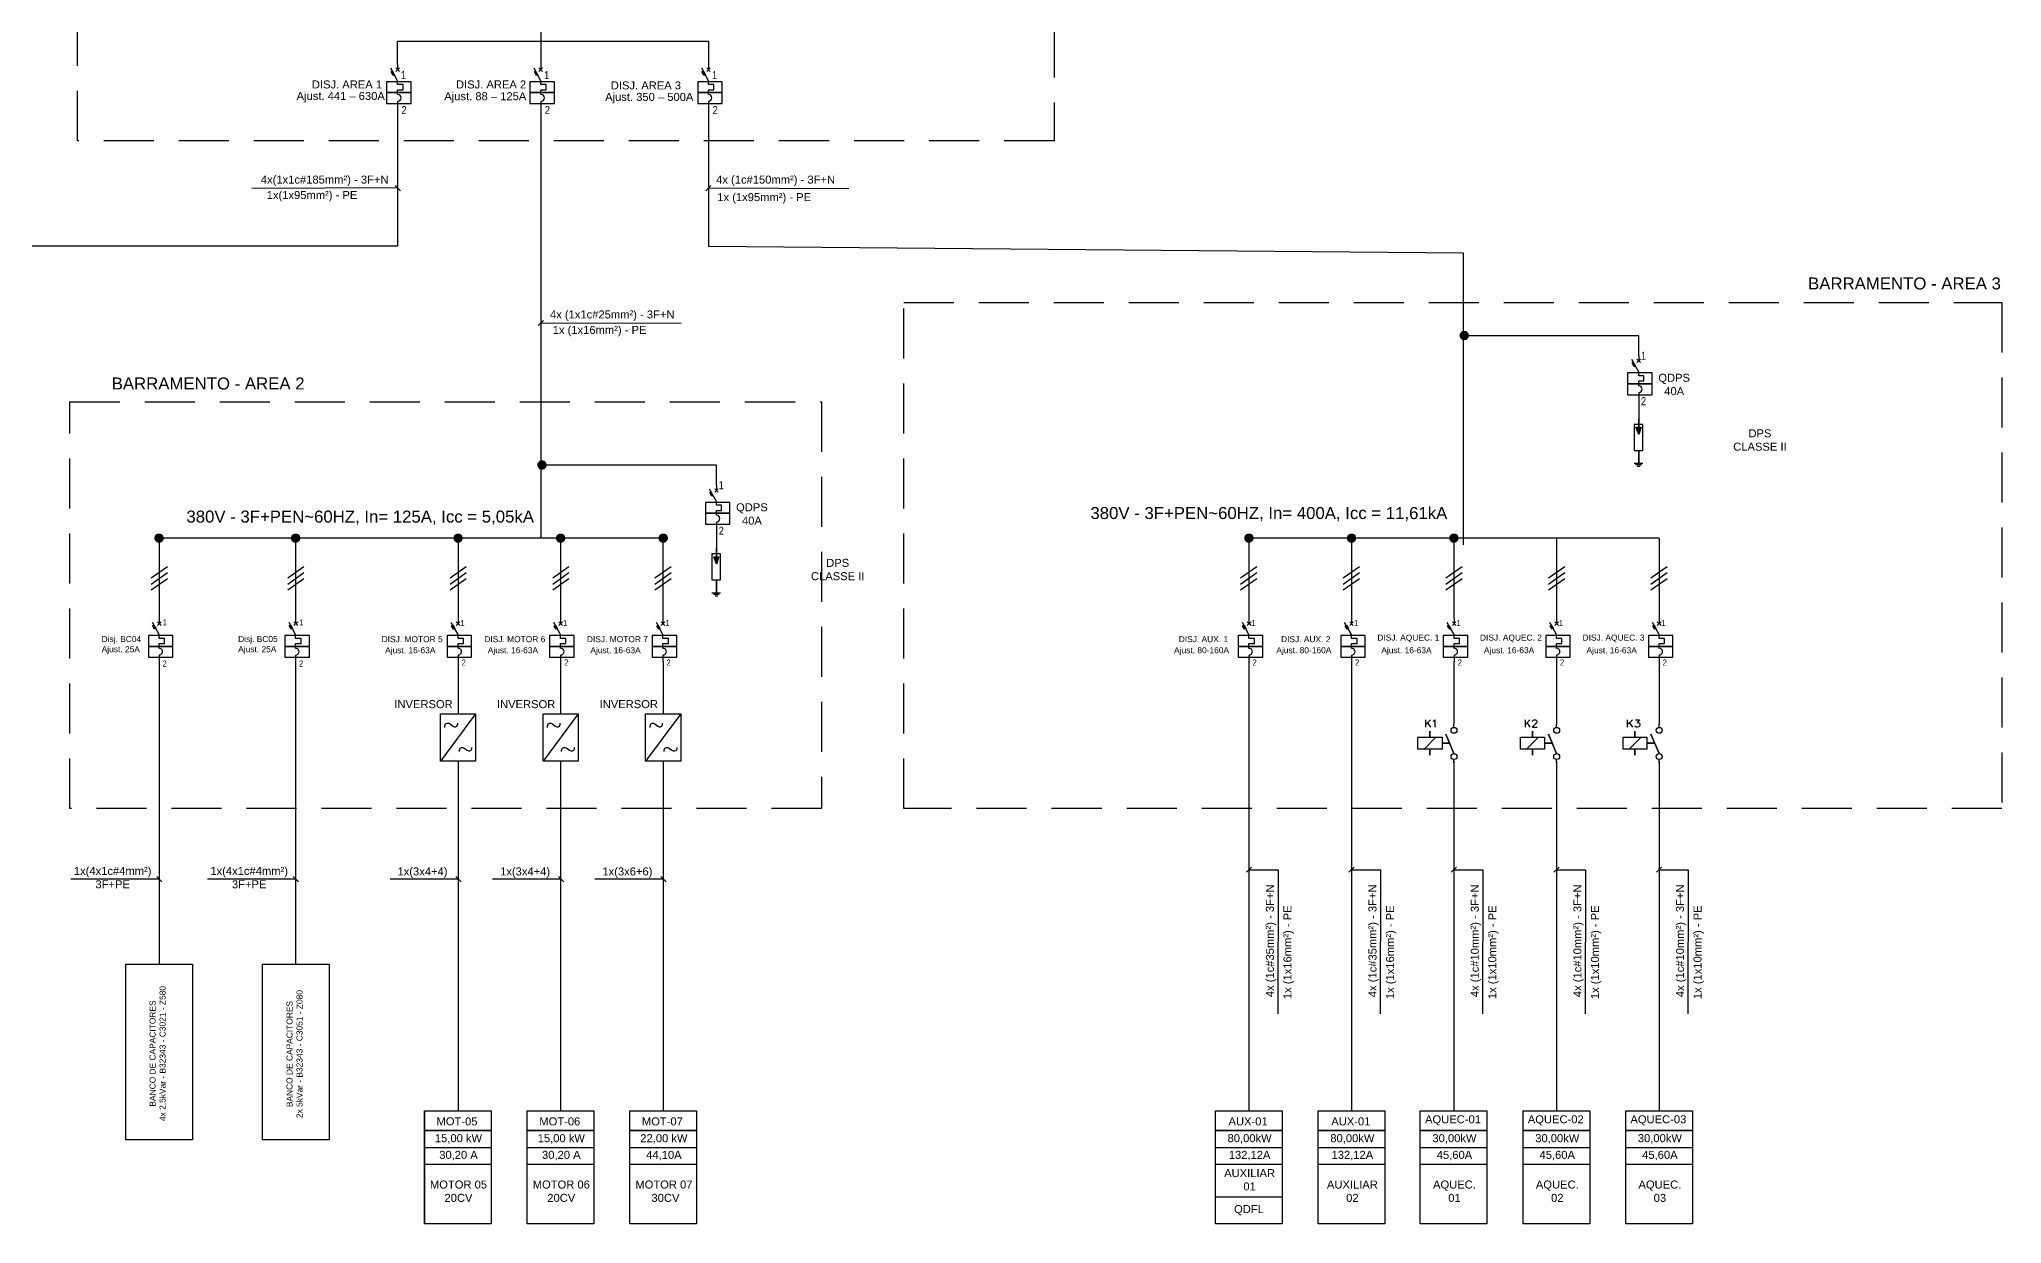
# Model space of a CAD drawing. Extents: x 40 to 807, y 68 to 581.
# Drawn here: x 316.7 to 807.3, y 68.1 to 364.2 of the extents above; entities that cross this region are included whole.
import ezdxf

# ---------------------------------------------------------------- set-up
doc = ezdxf.new("R2010")
doc.units = 0
doc.header["$MEASUREMENT"] = 0
doc.linetypes.add('DASHED2', pattern=[0.375, 0.25, -0.125])
doc.layers.get('0').update_dxf_attribs({"linetype": 'CONTINUOUS'})
for name, color, linetype in [('Elétrico2', 7, 'CONTINUOUS'), ('PDF_.M3G_INTERLIGAÇAO', 1, 'CONTINUOUS'), ('PDF_0_Fase', 1, 'CONTINUOUS')]:
    doc.layers.add(name, color=color, linetype=linetype)
doc.layers.add('PDF_.M3G_COMPONENTES', color=7, linetype='CONTINUOUS', true_color=0xbababa)
doc.styles.add('Arial Narrow', font='ARIALN.TTF')

msp = doc.modelspace()

# ---------------------------------------------------------------- linework, layer by layer
at = {"color": 3, "linetype": 'DASHED2', "ltscale": 50}
for points in [[(326.3, 460.87), (570.38, 460.87), (570.38, 338.83), (326.3, 338.83)], [(532.85, 298.4), (807.29, 298.4), (807.29, 171.9), (532.85, 171.9)], [(324.38, 273.53), (512.29, 273.53), (512.29, 171.9), (324.38, 171.9)]]:
    msp.add_lwpolyline(points, close=True, dxfattribs=at)
at = {"layer": 'Elétrico2'}
for points in [[(403.53, 350.92), (409.67, 350.92), (409.67, 353.59), (403.53, 353.59)], [(404.66, 356.1), (405, 356.27), (405.43, 355.32), (405.18, 355.15)], [(439.36, 350.92), (445.49, 350.92), (445.49, 353.59), (439.36, 353.59)], [(440.48, 356.1), (440.74, 356.27), (441.26, 355.32), (441, 355.15)], [(481.32, 350.92), (487.45, 350.92), (487.45, 353.59), (481.32, 353.59)], [(482.35, 356.1), (482.7, 356.27), (483.22, 355.32), (482.87, 355.15)], [(403.53, 348.15), (409.67, 348.15), (409.67, 350.92), (403.53, 350.92)], [(439.36, 348.15), (445.49, 348.15), (445.49, 350.92), (439.36, 350.92)], [(481.32, 348.15), (487.45, 348.15), (487.45, 350.92), (481.32, 350.92)], [(713.77, 278.1), (719.9, 278.1), (719.9, 280.78), (713.77, 280.78)], [(714.89, 283.28), (715.15, 283.45), (715.67, 282.5), (715.41, 282.33)], [(713.77, 275.33), (719.9, 275.33), (719.9, 278.1), (713.77, 278.1)], [(715.41, 261.43), (717.57, 261.43), (717.57, 267.91), (715.41, 267.91)], [(715.41, 261.43), (717.57, 261.43), (717.57, 267.91), (715.41, 267.91)], [(715.41, 261.43), (717.57, 261.43), (717.57, 267.91), (715.41, 267.91)], [(715.41, 261.43), (717.57, 261.43), (717.57, 267.91), (715.41, 267.91)], [(715.84, 267.22), (717.14, 267.22), (716.53, 265.4)], [(715.84, 267.22), (717.14, 267.22), (716.53, 265.4)], [(715.84, 267.22), (717.14, 267.22), (716.53, 265.4)], [(715.84, 267.22), (717.14, 267.22), (716.53, 265.4)], [(716.53, 267.22), (716.53, 269.29)], [(716.53, 265.49), (716.53, 267.91)], [(716.53, 265.49), (716.53, 267.91)], [(716.53, 258.23), (716.53, 261.43)], [(716.53, 258.23), (716.53, 261.43)], [(484.36, 250.9), (484.62, 251.07), (485.13, 250.12), (484.87, 249.95)], [(483.23, 245.72), (489.37, 245.72), (489.37, 248.4), (483.23, 248.4)], [(483.23, 242.96), (489.37, 242.96), (489.37, 245.72), (483.23, 245.72)], [(484.87, 229.05), (487.03, 229.05), (487.03, 235.53), (484.87, 235.53)], [(484.87, 229.05), (487.03, 229.05), (487.03, 235.53), (484.87, 235.53)], [(484.87, 229.05), (487.03, 229.05), (487.03, 235.53), (484.87, 235.53)], [(484.87, 229.05), (487.03, 229.05), (487.03, 235.53), (484.87, 235.53)], [(486, 234.84), (486, 236.91)], [(486, 233.11), (486, 235.53)], [(486, 233.11), (486, 235.53)], [(485.31, 234.84), (486.6, 234.84), (486, 233.02)], [(485.31, 234.84), (486.6, 234.84), (486, 233.02)], [(485.31, 234.84), (486.6, 234.84), (486, 233.02)], [(485.31, 234.84), (486.6, 234.84), (486, 233.02)], [(486, 225.85), (486, 229.05)], [(486, 225.85), (486, 229.05)], [(345.03, 217.65), (345.38, 217.74), (345.89, 216.87), (345.55, 216.7)], [(379.16, 217.65), (379.5, 217.74), (380.02, 216.87), (379.68, 216.7)], [(419.75, 217.56), (420.1, 217.74), (420.62, 216.87), (420.27, 216.7)], [(445.4, 217.56), (445.66, 217.74), (446.18, 216.87), (445.92, 216.7)], [(471.06, 217.56), (471.32, 217.74), (471.83, 216.87), (471.57, 216.7)], [(617.46, 217.56), (617.81, 217.74), (618.33, 216.87), (617.98, 216.7)], [(643.12, 217.56), (643.46, 217.74), (643.98, 216.87), (643.63, 216.7)], [(668.77, 217.56), (669.03, 217.74), (669.54, 216.87), (669.29, 216.7)], [(694.42, 217.56), (694.68, 217.74), (695.2, 216.87), (694.94, 216.7)], [(720.07, 217.56), (720.33, 217.74), (720.85, 216.87), (720.59, 216.7)], [(343.99, 212.38), (350.13, 212.38), (350.13, 215.14), (343.99, 215.14)], [(343.99, 209.7), (350.13, 209.7), (350.13, 212.38), (343.99, 212.38)], [(378.12, 212.38), (384.26, 212.38), (384.26, 215.14), (378.12, 215.14)], [(378.12, 209.7), (384.26, 209.7), (384.26, 212.38), (378.12, 212.38)], [(418.72, 212.38), (424.76, 212.38), (424.76, 215.14), (418.72, 215.14)], [(418.72, 209.7), (424.76, 209.7), (424.76, 212.38), (418.72, 212.38)], [(444.28, 212.38), (450.41, 212.38), (450.41, 215.14), (444.28, 215.14)], [(444.28, 209.7), (450.41, 209.7), (450.41, 212.38), (444.28, 212.38)], [(469.93, 212.38), (476.07, 212.38), (476.07, 215.14), (469.93, 215.14)], [(469.93, 209.7), (476.07, 209.7), (476.07, 212.38), (469.93, 212.38)], [(616.43, 212.38), (622.56, 212.38), (622.56, 215.14), (616.43, 215.14)], [(616.43, 209.7), (622.56, 209.7), (622.56, 212.38), (616.43, 212.38)], [(642.08, 212.38), (648.12, 212.38), (648.12, 215.14), (642.08, 215.14)], [(642.08, 209.7), (648.12, 209.7), (648.12, 212.38), (642.08, 212.38)], [(667.64, 212.38), (673.78, 212.38), (673.78, 215.14), (667.64, 215.14)], [(667.64, 209.7), (673.78, 209.7), (673.78, 212.38), (667.64, 212.38)], [(693.3, 212.38), (699.43, 212.38), (699.43, 215.14), (693.3, 215.14)], [(693.3, 209.7), (699.43, 209.7), (699.43, 212.38), (693.3, 212.38)], [(718.95, 212.38), (725.08, 212.38), (725.08, 215.14), (718.95, 215.14)], [(718.95, 209.7), (725.08, 209.7), (725.08, 212.38), (718.95, 212.38)], [(416.99, 195.54), (425.8, 195.54), (425.8, 183.71), (416.99, 183.71)], [(442.64, 195.54), (451.45, 195.54), (451.45, 183.71), (442.64, 183.71)], [(468.29, 195.54), (477.1, 195.54), (477.1, 183.71), (468.29, 183.71)], [(661.34, 189.75), (667.38, 189.75), (667.38, 186.73), (661.34, 186.73)], [(661.34, 189.75), (667.38, 189.75), (667.38, 186.73), (661.34, 186.73)], [(661.34, 189.75), (667.38, 189.75), (667.38, 186.73), (661.34, 186.73)], [(661.34, 189.75), (667.38, 189.75), (667.38, 186.73), (661.34, 186.73)], [(665.83, 189.75), (662.89, 186.73)], [(664.36, 191.22), (664.36, 189.75)], [(664.36, 185.26), (664.36, 186.73)], [(667.38, 188.2), (669.29, 188.2)], [(668.33, 190.44), (670.32, 185.61)], [(686.99, 189.75), (692.95, 189.75), (692.95, 186.73), (686.99, 186.73)], [(686.99, 189.75), (692.95, 189.75), (692.95, 186.73), (686.99, 186.73)], [(686.99, 189.75), (692.95, 189.75), (692.95, 186.73), (686.99, 186.73)], [(686.99, 189.75), (692.95, 189.75), (692.95, 186.73), (686.99, 186.73)], [(691.48, 189.75), (688.46, 186.73)], [(690.01, 191.22), (690.01, 189.75)], [(690.01, 185.26), (690.01, 186.73)], [(692.95, 188.2), (694.85, 188.2)], [(693.99, 190.44), (695.97, 185.61)], [(712.64, 189.75), (718.6, 189.75), (718.6, 186.73), (712.64, 186.73)], [(712.64, 189.75), (718.6, 189.75), (718.6, 186.73), (712.64, 186.73)], [(712.64, 189.75), (718.6, 189.75), (718.6, 186.73), (712.64, 186.73)], [(712.64, 189.75), (718.6, 189.75), (718.6, 186.73), (712.64, 186.73)], [(717.13, 189.75), (714.11, 186.73)], [(715.58, 191.22), (715.58, 189.75)], [(715.58, 185.26), (715.58, 186.73)], [(718.6, 188.2), (720.5, 188.2)], [(719.55, 190.44), (721.62, 185.61)], [(338.38, 89.05), (338.38, 133.01), (355.05, 133.01), (355.05, 89.05)], [(372.51, 89.05), (372.51, 133.01), (389.18, 133.01), (389.18, 89.05)], [(429.69, 68.07), (413.02, 68.07), (413.02, 96.3), (429.69, 96.3)], [(429.69, 68.07), (413.1, 68.07), (413.1, 96.3), (429.69, 96.3)], [(455.34, 68.07), (438.67, 68.07), (438.67, 96.3), (455.34, 96.3)], [(455.34, 68.07), (438.67, 68.07), (438.67, 96.3), (455.34, 96.3)], [(480.99, 68.07), (464.32, 68.07), (464.32, 96.3), (480.99, 96.3)], [(627.4, 68.07), (610.73, 68.07), (610.73, 96.3), (627.4, 96.3)], [(653.09, 68.07), (636.42, 68.07), (636.42, 96.3), (653.09, 96.3)], [(678.61, 68.07), (661.94, 68.07), (661.94, 96.3), (678.61, 96.3)], [(704.31, 68.07), (687.64, 68.07), (687.64, 96.3), (704.31, 96.3)], [(729.96, 68.07), (713.29, 68.07), (713.29, 96.3), (729.96, 96.3)]]:
    msp.add_lwpolyline(points, close=True, dxfattribs=at)
for points in [[(406.3, 350.4), (406.3, 350.92), (406.3, 351.61), (407.68, 351.61), (407.68, 352.9), (406.3, 352.9), (406.3, 353.85), (404.57, 356.96)], [(405.87, 356.19), (406.73, 357.05)], [(405.87, 357.05), (406.73, 356.19)], [(406.3, 358), (406.3, 356.62)], [(442.12, 350.4), (442.12, 350.92), (442.12, 351.61), (443.42, 351.61), (443.42, 352.9), (442.12, 352.9), (442.12, 353.85), (440.39, 356.96)], [(441.6, 356.19), (442.55, 357.05)], [(441.6, 357.05), (442.55, 356.19)], [(442.12, 358), (442.12, 356.62)], [(483.99, 350.4), (483.99, 350.92), (483.99, 351.61), (485.37, 351.61), (485.37, 352.9), (483.99, 352.9), (483.99, 353.85), (482.35, 356.96)], [(483.56, 356.19), (484.42, 357.05)], [(483.56, 357.05), (484.42, 356.19)], [(483.99, 358), (483.99, 356.62)], [(406.3, 348.76), (406.3, 348.15), (406.3, 347.12)], [(442.12, 348.76), (442.12, 348.15), (442.12, 347.12)], [(483.99, 348.76), (483.99, 348.15), (483.99, 347.12)], [(406.3, 327.03), (369.88, 326.94)], [(406.99, 326.34), (405.69, 327.64)], [(483.3, 326.34), (484.6, 327.64)], [(483.99, 327.03), (519.08, 326.94)], [(441.43, 292.62), (442.73, 293.91)], [(442.12, 293.31), (477.21, 293.22)], [(716.53, 285.09), (716.53, 283.8)], [(716.53, 277.58), (716.53, 278.1), (716.53, 278.79), (717.83, 278.79), (717.83, 280.08), (716.53, 280.08), (716.53, 281.03), (714.81, 284.14)], [(716.1, 283.37), (716.96, 284.23)], [(716.1, 284.23), (716.96, 283.37)], [(716.53, 275.85), (716.53, 275.33), (716.53, 274.3)], [(715.41, 258.23), (717.57, 258.23)], [(715.76, 257.89), (717.22, 257.89)], [(716.19, 257.46), (716.88, 257.46)], [(486, 245.2), (486, 245.72), (486, 246.41), (487.29, 246.41), (487.29, 247.71), (486, 247.71), (486, 248.66), (484.27, 251.77)], [(485.57, 250.99), (486.43, 251.85)], [(485.57, 251.85), (486.43, 250.99)], [(486, 252.72), (486, 251.42)], [(486, 243.47), (486, 242.96), (486, 241.92)], [(344.69, 229.57), (348.74, 232.42)], [(344.69, 228.01), (348.74, 230.86)], [(378.81, 229.57), (382.87, 232.42)], [(378.81, 228.01), (382.87, 230.86)], [(419.41, 229.57), (423.47, 232.42)], [(419.41, 228.01), (423.47, 230.86)], [(445.06, 229.57), (449.12, 232.42)], [(445.06, 228.01), (449.12, 230.86)], [(470.62, 229.57), (474.68, 232.42)], [(470.62, 228.01), (474.68, 230.86)], [(617.03, 229.57), (621.09, 232.42)], [(617.03, 228.01), (621.09, 230.86)], [(642.68, 229.57), (646.74, 232.42)], [(642.68, 228.01), (646.74, 230.86)], [(668.33, 229.57), (672.39, 232.42)], [(668.33, 228.01), (672.39, 230.86)], [(693.99, 229.57), (698.05, 232.42)], [(693.99, 228.01), (698.05, 230.86)], [(719.55, 229.57), (723.61, 232.42)], [(719.55, 228.01), (723.61, 230.86)], [(344.69, 226.55), (348.74, 229.4)], [(378.81, 226.55), (382.87, 229.4)], [(419.41, 226.55), (423.47, 229.4)], [(445.06, 226.55), (449.12, 229.4)], [(470.62, 226.55), (474.68, 229.4)], [(484.87, 225.85), (487.03, 225.85)], [(617.03, 226.55), (621.09, 229.4)], [(642.68, 226.55), (646.74, 229.4)], [(668.33, 226.55), (672.39, 229.4)], [(693.99, 226.55), (698.05, 229.4)], [(719.55, 226.55), (723.61, 229.4)], [(485.22, 225.51), (486.69, 225.51)], [(485.65, 225.08), (486.34, 225.08)], [(346.67, 211.86), (346.67, 212.38), (346.67, 213.16), (348.05, 213.16), (348.05, 214.37), (346.67, 214.37), (346.67, 215.4), (345.03, 218.43)], [(346.24, 217.65), (347.19, 218.6)], [(346.24, 218.6), (347.19, 217.65)], [(346.67, 219.46), (346.67, 218.08)], [(380.8, 211.86), (380.8, 212.38), (380.8, 213.16), (382.18, 213.16), (382.18, 214.37), (380.8, 214.37), (380.8, 215.4), (379.16, 218.43)], [(380.37, 217.65), (381.32, 218.6)], [(380.37, 218.6), (381.32, 217.65)], [(380.8, 219.46), (380.8, 218.08)], [(421.39, 211.86), (421.39, 212.38), (421.39, 213.16), (422.78, 213.16), (422.78, 214.37), (421.39, 214.37), (421.39, 215.4), (419.67, 218.43)], [(420.96, 217.65), (421.83, 218.6)], [(420.96, 218.6), (421.83, 217.65)], [(421.39, 219.46), (421.39, 218.08)], [(447.05, 211.86), (447.05, 212.38), (447.05, 213.16), (448.34, 213.16), (448.34, 214.37), (447.05, 214.37), (447.05, 215.4), (445.32, 218.43)], [(446.61, 217.65), (447.48, 218.6)], [(446.61, 218.6), (447.48, 217.65)], [(447.05, 219.46), (447.05, 218.08)], [(472.61, 211.86), (472.61, 212.38), (472.61, 213.16), (473.99, 213.16), (473.99, 214.37), (472.61, 214.37), (472.61, 215.4), (470.97, 218.43)], [(472.18, 217.65), (473.13, 218.6)], [(472.18, 218.6), (473.13, 217.65)], [(472.61, 219.46), (472.61, 218.08)], [(619.1, 211.86), (619.1, 212.38), (619.1, 213.16), (620.49, 213.16), (620.49, 214.37), (619.1, 214.37), (619.1, 215.4), (617.46, 218.43)], [(618.67, 217.65), (619.62, 218.6)], [(618.67, 218.6), (619.62, 217.65)], [(619.1, 219.46), (619.1, 218.08)], [(644.76, 211.86), (644.76, 212.38), (644.76, 213.16), (646.14, 213.16), (646.14, 214.37), (644.76, 214.37), (644.76, 215.4), (643.03, 218.43)], [(644.32, 217.65), (645.19, 218.6)], [(644.32, 218.6), (645.19, 217.65)], [(644.76, 219.46), (644.76, 218.08)], [(670.41, 211.86), (670.41, 212.38), (670.41, 213.16), (671.7, 213.16), (671.7, 214.37), (670.41, 214.37), (670.41, 215.4), (668.68, 218.43)], [(669.98, 217.65), (670.84, 218.6)], [(669.98, 218.6), (670.84, 217.65)], [(670.41, 219.46), (670.41, 218.08)], [(695.97, 211.86), (695.97, 212.38), (695.97, 213.16), (697.35, 213.16), (697.35, 214.37), (695.97, 214.37), (695.97, 215.4), (694.33, 218.43)], [(695.54, 217.65), (696.49, 218.6)], [(695.54, 218.6), (696.49, 217.65)], [(695.97, 219.46), (695.97, 218.08)], [(721.62, 211.86), (721.62, 212.38), (721.62, 213.16), (723.01, 213.16), (723.01, 214.37), (721.62, 214.37), (721.62, 215.4), (719.98, 218.43)], [(721.19, 217.65), (722.14, 218.6)], [(721.19, 218.6), (722.14, 217.65)], [(721.62, 219.46), (721.62, 218.08)], [(346.67, 210.22), (346.67, 209.7), (346.67, 208.58)], [(380.8, 210.22), (380.8, 209.7), (380.8, 208.58)], [(421.39, 210.22), (421.39, 209.7), (421.39, 208.58)], [(447.05, 210.22), (447.05, 209.7), (447.05, 208.58)], [(472.61, 210.22), (472.61, 209.7), (472.61, 208.58)], [(619.1, 210.22), (619.1, 209.7), (619.1, 208.58)], [(644.76, 210.22), (644.76, 209.7), (644.76, 208.58)], [(670.41, 210.22), (670.41, 209.7), (670.41, 208.58)], [(695.97, 210.22), (695.97, 209.7), (695.97, 208.58)], [(721.62, 210.22), (721.62, 209.7), (721.62, 208.58)], [(425.8, 195.54), (416.99, 183.71)], [(418.11, 192.17), (418.11, 192.52), (418.28, 193.03), (418.63, 193.21), (419.06, 193.21), (419.41, 193.03), (420.1, 192.52), (420.44, 192.34), (420.79, 192.34), (421.13, 192.52), (421.31, 192.86), (421.31, 193.21)], [(451.45, 195.54), (442.64, 183.71)], [(443.76, 192.17), (443.76, 192.52), (443.94, 193.03), (444.28, 193.21), (444.63, 193.21), (444.97, 193.03), (445.66, 192.52), (446.1, 192.34), (446.44, 192.34), (446.79, 192.52), (446.96, 192.86), (446.96, 193.21)], [(477.1, 195.54), (468.29, 183.71)], [(469.41, 192.17), (469.41, 192.52), (469.59, 193.03), (469.93, 193.21), (470.28, 193.21), (470.62, 193.03), (471.32, 192.52), (471.66, 192.34), (472.01, 192.34), (472.35, 192.52), (472.52, 192.86), (472.52, 193.21)], [(663.33, 192.26), (663.33, 194.07)], [(664.53, 194.07), (663.33, 192.86)], [(663.76, 193.29), (664.53, 192.26)], [(665.14, 193.73), (665.31, 193.81), (665.57, 194.07), (665.57, 192.26)], [(670.32, 192.17), (670.32, 192.95)], [(688.2, 192.26), (688.2, 194.07)], [(689.32, 194.07), (688.2, 192.86)], [(688.63, 193.29), (689.32, 192.26)], [(690.01, 193.64), (690.01, 193.73), (690.1, 193.9), (690.19, 193.98), (690.36, 194.07), (690.7, 194.07), (690.88, 193.98), (690.96, 193.9), (691.05, 193.73), (691.05, 193.55), (690.96, 193.38), (690.79, 193.12), (689.93, 192.26), (691.14, 192.26)], [(695.97, 192.17), (695.97, 192.95)], [(713.77, 192.26), (713.77, 194.07)], [(714.97, 194.07), (713.77, 192.86)], [(714.2, 193.29), (714.97, 192.26)], [(715.75, 194.07), (716.7, 194.07), (716.18, 193.38), (716.44, 193.38), (716.62, 193.29), (716.7, 193.21), (716.79, 192.95), (716.79, 192.78), (716.7, 192.52), (716.53, 192.34), (716.27, 192.26), (716.01, 192.26), (715.75, 192.34), (715.67, 192.43), (715.58, 192.6)], [(721.62, 192.17), (721.62, 192.95)], [(421.74, 186.12), (421.74, 186.47), (421.91, 186.99), (422.26, 187.16), (422.6, 187.16), (422.95, 186.99), (423.64, 186.47), (423.98, 186.3), (424.33, 186.3), (424.68, 186.47), (424.85, 186.82), (424.85, 187.16)], [(447.3, 186.12), (447.3, 186.47), (447.48, 186.99), (447.82, 187.16), (448.17, 187.16), (448.6, 186.99), (449.29, 186.47), (449.64, 186.3), (449.98, 186.3), (450.33, 186.47), (450.5, 186.82), (450.5, 187.16)], [(472.96, 186.12), (472.96, 186.47), (473.13, 186.99), (473.47, 187.16), (473.82, 187.16), (474.17, 186.99), (474.86, 186.47), (475.2, 186.3), (475.63, 186.3), (475.98, 186.47), (476.15, 186.82), (476.15, 187.16)], [(662.89, 186.73), (665.83, 189.75)], [(664.36, 189.75), (664.36, 191.22)], [(664.36, 186.73), (664.36, 185.26)], [(669.29, 188.2), (667.38, 188.2)], [(670.32, 185.61), (668.33, 190.44)], [(688.46, 186.73), (691.48, 189.75)], [(690.01, 189.75), (690.01, 191.22)], [(690.01, 186.73), (690.01, 185.26)], [(694.85, 188.2), (692.95, 188.2)], [(695.97, 185.61), (693.99, 190.44)], [(714.11, 186.73), (717.13, 189.75)], [(715.58, 189.75), (715.58, 191.22)], [(715.58, 186.73), (715.58, 185.26)], [(720.5, 188.2), (718.6, 188.2)], [(721.62, 185.61), (719.55, 190.44)], [(670.32, 183.36), (670.32, 184.14)], [(695.97, 183.36), (695.97, 184.14)], [(721.62, 183.36), (721.62, 184.14)], [(618.46, 155.95), (619.75, 157.25)], [(644.11, 155.95), (645.4, 157.25)], [(669.67, 155.95), (670.97, 157.25)], [(695.33, 155.95), (696.62, 157.25)], [(720.98, 155.95), (722.27, 157.25)], [(346.67, 154.25), (324.6, 154.2)], [(347.36, 153.56), (346.07, 154.86)], [(380.8, 154.25), (358.73, 154.2)], [(381.49, 153.56), (380.2, 154.86)], [(421.48, 154.25), (404.39, 154.21)], [(422.17, 153.56), (420.88, 154.86)], [(447.13, 154.25), (430.05, 154.21)], [(447.82, 153.56), (446.53, 154.86)], [(472.7, 154.25), (455.61, 154.21)], [(473.39, 153.56), (472.09, 154.86)], [(619.1, 156.6), (626.37, 156.6), (626.29, 120.58)], [(644.76, 156.6), (652.02, 156.6), (651.94, 120.58)], [(670.32, 156.6), (677.59, 156.6), (677.5, 120.58)], [(695.97, 156.6), (703.24, 156.6), (703.15, 120.58)], [(721.62, 156.6), (728.89, 156.6), (728.81, 120.58)], [(429.64, 91.38), (412.97, 91.38), (429.64, 91.38)], [(455.34, 91.38), (438.67, 91.38), (455.34, 91.38)], [(480.99, 91.38), (464.32, 91.38), (480.99, 91.38)], [(627.4, 91.38), (610.73, 91.38), (627.4, 91.38)], [(653.09, 91.38), (636.42, 91.38), (653.09, 91.38)], [(678.61, 91.38), (661.94, 91.38), (678.61, 91.38)], [(704.31, 91.38), (687.64, 91.38), (704.31, 91.38)], [(729.96, 91.38), (713.29, 91.38), (729.96, 91.38)], [(412.97, 87.15), (429.64, 87.15)], [(438.67, 87.15), (455.34, 87.15)], [(464.32, 87.15), (480.99, 87.15)], [(610.73, 87.15), (627.4, 87.15)], [(636.42, 87.15), (653.09, 87.15)], [(661.94, 87.15), (678.61, 87.15)], [(687.64, 87.15), (704.31, 87.15)], [(713.29, 87.15), (729.96, 87.15)], [(412.97, 83), (429.64, 83)], [(438.67, 83), (455.34, 83)], [(464.32, 83), (480.99, 83)], [(610.73, 83), (627.4, 83)], [(636.42, 83), (653.09, 83)], [(661.94, 83), (678.61, 83)], [(687.64, 83), (704.31, 83)], [(713.29, 83), (729.96, 83)], [(610.73, 74.82), (627.4, 74.82)]]:
    msp.add_lwpolyline(points, dxfattribs=at)
for centre in [(670.36, 191.44), (670.36, 191.44), (670.36, 191.44), (696.02, 191.44), (696.02, 191.44), (696.02, 191.44), (721.67, 191.44), (721.67, 191.44), (721.67, 191.44), (670.36, 184.87), (670.36, 184.87), (670.36, 184.87), (696.02, 184.87), (696.02, 184.87), (696.02, 184.87), (721.67, 184.87), (721.67, 184.87), (721.67, 184.87)]:
    msp.add_circle(centre, 0.734, dxfattribs=at)
for centre, radius, start, end in [((406.34, 349.58), 0.821, 270, 90), ((442.17, 349.58), 0.821, 270, 90), ((484.04, 349.58), 0.821, 270, 90), ((716.58, 276.76), 0.821, 270, 90), ((486.04, 244.38), 0.821, 270, 90), ((346.71, 211.13), 0.82, 269.9995, 90.0005), ((380.84, 211.13), 0.82, 269.9995, 90.0005), ((421.44, 211.13), 0.82, 269.9991, 90.0009), ((447.09, 211.13), 0.82, 269.9991, 90.0009), ((472.65, 211.13), 0.82, 269.9991, 90.0009), ((619.15, 211.13), 0.82, 269.9995, 90.0005), ((644.8, 211.13), 0.82, 269.9991, 90.0009), ((670.45, 211.13), 0.82, 269.9991, 90.0009), ((696.02, 211.13), 0.82, 269.9991, 90.0009), ((721.67, 211.13), 0.82, 269.9991, 90.0009)]:
    msp.add_arc(centre, radius, start, end, dxfattribs=at)
for points in [[(405, 356.27), (405.09, 356.1), (404.66, 356.1)], [(404.66, 356.1), (405.09, 355.32), (405.43, 355.32)], [(404.66, 356.1), (405.09, 356.1), (405.43, 355.32)], [(405.09, 355.32), (405.43, 355.32), (405.18, 355.15)], [(440.74, 356.27), (440.83, 356.1), (440.48, 356.1)], [(440.48, 356.1), (440.91, 355.32), (441.26, 355.32)], [(440.48, 356.1), (440.83, 356.1), (441.26, 355.32)], [(440.91, 355.32), (441.26, 355.32), (441, 355.15)], [(482.7, 356.27), (482.78, 356.1), (482.35, 356.1)], [(482.35, 356.1), (482.78, 355.32), (483.22, 355.32)], [(482.35, 356.1), (482.78, 356.1), (483.22, 355.32)], [(482.78, 355.32), (483.22, 355.32), (482.87, 355.15)], [(715.15, 283.45), (715.24, 283.28), (714.89, 283.28)], [(714.89, 283.28), (715.32, 282.5), (715.67, 282.5)], [(714.89, 283.28), (715.24, 283.28), (715.67, 282.5)], [(715.32, 282.5), (715.67, 282.5), (715.41, 282.33)], [(715.84, 267.22), (717.14, 267.22), (716.53, 265.4)], [(715.84, 267.22), (717.14, 267.22), (716.53, 265.4)], [(715.84, 267.22), (717.14, 267.22), (716.53, 265.4)], [(715.84, 267.22), (717.14, 267.22), (716.53, 265.4)], [(484.62, 251.07), (484.7, 250.9), (484.36, 250.9)], [(484.36, 250.9), (484.79, 250.12), (485.13, 250.12)], [(484.36, 250.9), (484.7, 250.9), (485.13, 250.12)], [(484.79, 250.12), (485.13, 250.12), (484.87, 249.95)], [(485.31, 234.84), (486.6, 234.84), (486, 233.02)], [(485.31, 234.84), (486.6, 234.84), (486, 233.02)], [(485.31, 234.84), (486.6, 234.84), (486, 233.02)], [(485.31, 234.84), (486.6, 234.84), (486, 233.02)], [(345.38, 217.74), (345.46, 217.65), (345.03, 217.65)], [(345.03, 217.65), (345.46, 216.87), (345.89, 216.87)], [(345.03, 217.65), (345.46, 217.65), (345.89, 216.87)], [(345.46, 216.87), (345.89, 216.87), (345.55, 216.7)], [(379.5, 217.74), (379.59, 217.65), (379.16, 217.65)], [(379.16, 217.65), (379.59, 216.87), (380.02, 216.87)], [(379.16, 217.65), (379.59, 217.65), (380.02, 216.87)], [(379.59, 216.87), (380.02, 216.87), (379.68, 216.7)], [(420.1, 217.74), (420.18, 217.56), (419.75, 217.56)], [(419.75, 217.56), (420.18, 216.87), (420.62, 216.87)], [(419.75, 217.56), (420.18, 217.56), (420.62, 216.87)], [(420.18, 216.87), (420.62, 216.87), (420.27, 216.7)], [(445.66, 217.74), (445.75, 217.56), (445.4, 217.56)], [(445.4, 217.56), (445.84, 216.87), (446.18, 216.87)], [(445.4, 217.56), (445.75, 217.56), (446.18, 216.87)], [(445.84, 216.87), (446.18, 216.87), (445.92, 216.7)], [(471.32, 217.74), (471.4, 217.56), (471.06, 217.56)], [(471.06, 217.56), (471.4, 216.87), (471.83, 216.87)], [(471.06, 217.56), (471.4, 217.56), (471.83, 216.87)], [(471.4, 216.87), (471.83, 216.87), (471.57, 216.7)], [(617.81, 217.74), (617.9, 217.56), (617.46, 217.56)], [(617.46, 217.56), (617.9, 216.87), (618.33, 216.87)], [(617.46, 217.56), (617.9, 217.56), (618.33, 216.87)], [(617.9, 216.87), (618.33, 216.87), (617.98, 216.7)], [(643.46, 217.74), (643.55, 217.56), (643.12, 217.56)], [(643.12, 217.56), (643.55, 216.87), (643.98, 216.87)], [(643.12, 217.56), (643.55, 217.56), (643.98, 216.87)], [(643.55, 216.87), (643.98, 216.87), (643.63, 216.7)], [(669.03, 217.74), (669.11, 217.56), (668.77, 217.56)], [(668.77, 217.56), (669.2, 216.87), (669.54, 216.87)], [(668.77, 217.56), (669.11, 217.56), (669.54, 216.87)], [(669.2, 216.87), (669.54, 216.87), (669.29, 216.7)], [(694.68, 217.74), (694.76, 217.56), (694.42, 217.56)], [(694.42, 217.56), (694.76, 216.87), (695.2, 216.87)], [(694.42, 217.56), (694.76, 217.56), (695.2, 216.87)], [(694.76, 216.87), (695.2, 216.87), (694.94, 216.7)], [(720.33, 217.74), (720.42, 217.56), (720.07, 217.56)], [(720.07, 217.56), (720.42, 216.87), (720.85, 216.87)], [(720.07, 217.56), (720.42, 217.56), (720.85, 216.87)], [(720.42, 216.87), (720.85, 216.87), (720.59, 216.7)]]:
    msp.add_solid(points, dxfattribs=at)
at = {"layer": 'PDF_.M3G_COMPONENTES', "linetype": 'Continuous', "lineweight": 25}
for points in [[(716.53, 267.22), (716.53, 269.29)], [(486, 234.84), (486, 236.91)]]:
    msp.add_lwpolyline(points, close=True, dxfattribs=at)
at = {"layer": 'PDF_.M3G_INTERLIGAÇAO', "linetype": 'Continuous', "lineweight": 25}
for p, q in [((346.67, 239.5), (346.67, 218.77)), ((346.71, 239.8), (346.71, 219.07))]:
    msp.add_line(p, q, dxfattribs=at)
for points in [[(442.12, 433.74), (442.12, 358)], [(406.3, 358), (406.3, 363.7), (483.99, 363.7), (483.99, 358)], [(406.3, 347.12), (406.3, 312.48), (237.34, 312.48), (237.34, 239.5)], [(442.12, 347.12), (442.12, 239.5)], [(483.99, 347.12), (483.99, 312.48)], [(483.99, 312.48), (672.66, 310.79), (672.66, 237.81)], [(716.53, 285.09), (716.53, 290.1), (672.66, 290.1)], [(716.53, 274.3), (716.53, 269.29)], [(486, 252.72), (486, 257.72), (442.12, 257.72)], [(486, 241.92), (486, 236.91)], [(472.7, 219.46), (472.7, 239.5), (346.67, 239.5), (346.67, 219.46)], [(380.8, 239.5), (380.8, 219.46)], [(421.39, 239.5), (421.39, 219.46)], [(447.05, 239.5), (447.05, 219.46)], [(721.54, 239.5), (619.1, 239.5), (619.1, 219.46)], [(619.1, 239.5), (619.1, 219.46)], [(644.76, 239.5), (644.76, 219.46)], [(670.32, 239.5), (670.32, 219.46)], [(695.97, 239.5), (695.97, 219.46)], [(721.62, 239.5), (721.62, 219.46)], [(346.67, 208.58), (346.67, 133.01)], [(380.8, 208.58), (380.8, 133.01)], [(421.39, 208.58), (421.39, 195.54)], [(447.05, 208.58), (447.05, 195.54)], [(472.7, 208.58), (472.7, 195.54)], [(619.1, 208.58), (619.1, 183.71)], [(644.76, 208.58), (644.76, 183.71)], [(670.32, 208.58), (670.32, 192.95)], [(695.97, 208.58), (695.97, 192.95)], [(721.62, 208.58), (721.62, 192.95)], [(421.39, 183.71), (421.39, 96.3)], [(447.05, 183.71), (447.05, 96.3)], [(472.7, 183.71), (472.7, 96.3)], [(619.1, 183.71), (619.1, 96.3)], [(644.76, 183.71), (644.76, 96.3)], [(670.32, 183.71), (670.32, 96.3)], [(695.97, 183.71), (695.97, 96.3)], [(721.62, 183.71), (721.62, 96.3)]]:
    msp.add_lwpolyline(points, dxfattribs=at)
at = {"layer": 'PDF_0_Fase', "linetype": 'Continuous', "transparency": 33554559}
for points in [[(672.92, 290.19), (671.88, 290.71), (671.71, 290.19)], [(671.71, 290.19), (671.88, 289.58), (672.92, 290.19)], [(672.31, 291.23), (672.92, 290.19), (671.88, 290.71)], [(671.88, 289.58), (672.92, 290.19), (672.31, 289.07)], [(672.92, 291.31), (672.31, 291.23), (672.92, 290.19)], [(672.92, 290.19), (672.31, 289.07), (672.92, 288.98)], [(672.92, 290.19), (673.52, 291.23), (672.92, 291.31)], [(673.95, 290.71), (672.92, 290.19), (673.52, 291.23)], [(674.13, 290.19), (673.95, 290.71), (672.92, 290.19)], [(672.92, 288.98), (673.52, 289.07), (672.92, 290.19)], [(673.52, 289.07), (672.92, 290.19), (673.95, 289.58)], [(672.92, 290.19), (673.95, 289.58), (674.13, 290.19)], [(442.38, 257.81), (441.35, 258.33), (441.17, 257.81)], [(441.17, 257.81), (441.35, 257.21), (442.38, 257.81)], [(441.78, 258.85), (442.38, 257.81), (441.35, 258.33)], [(441.35, 257.21), (442.38, 257.81), (441.78, 256.69)], [(442.38, 258.93), (441.78, 258.85), (442.38, 257.81)], [(442.38, 257.81), (441.78, 256.69), (442.38, 256.6)], [(442.38, 257.81), (442.99, 258.85), (442.38, 258.93)], [(443.42, 258.33), (442.38, 257.81), (442.99, 258.85)], [(443.59, 257.81), (443.42, 258.33), (442.38, 257.81)], [(442.38, 256.6), (442.99, 256.69), (442.38, 257.81)], [(442.99, 256.69), (442.38, 257.81), (443.42, 257.21)], [(442.38, 257.81), (443.42, 257.21), (443.59, 257.81)], [(346.07, 240.54), (346.67, 239.5), (345.64, 240.11)], [(346.67, 240.62), (346.07, 240.54), (346.67, 239.5)], [(346.67, 239.5), (347.28, 240.54), (346.67, 240.62)], [(347.71, 240.11), (346.67, 239.5), (347.28, 240.54)], [(380.2, 240.54), (380.8, 239.5), (379.76, 240.11)], [(380.8, 240.62), (380.2, 240.54), (380.8, 239.5)], [(380.8, 239.5), (381.4, 240.54), (380.8, 240.62)], [(381.84, 240.11), (380.8, 239.5), (381.4, 240.54)], [(420.88, 240.54), (421.39, 239.5), (420.36, 240.11)], [(421.39, 240.62), (420.88, 240.54), (421.39, 239.5)], [(421.39, 239.5), (422, 240.54), (421.39, 240.62)], [(422.43, 240.11), (421.39, 239.5), (422, 240.54)], [(446.44, 240.54), (447.05, 239.5), (446.01, 240.11)], [(447.05, 240.62), (446.44, 240.54), (447.05, 239.5)], [(447.05, 239.5), (447.65, 240.54), (447.05, 240.62)], [(448.08, 240.11), (447.05, 239.5), (447.65, 240.54)], [(472.09, 240.54), (472.7, 239.5), (471.66, 240.11)], [(472.7, 240.62), (472.09, 240.54), (472.7, 239.5)], [(472.7, 239.5), (473.3, 240.54), (472.7, 240.62)], [(473.73, 240.11), (472.7, 239.5), (473.3, 240.54)], [(618.5, 240.54), (619.1, 239.5), (618.07, 240.11)], [(619.1, 240.62), (618.5, 240.54), (619.1, 239.5)], [(619.1, 239.5), (619.71, 240.54), (619.1, 240.62)], [(620.14, 240.11), (619.1, 239.5), (619.71, 240.54)], [(644.15, 240.54), (644.76, 239.5), (643.72, 240.11)], [(644.76, 240.62), (644.15, 240.54), (644.76, 239.5)], [(644.76, 239.5), (645.36, 240.54), (644.76, 240.62)], [(645.79, 240.11), (644.76, 239.5), (645.36, 240.54)], [(669.72, 240.54), (670.32, 239.5), (669.29, 240.11)], [(670.32, 240.62), (669.72, 240.54), (670.32, 239.5)], [(670.32, 239.5), (670.93, 240.54), (670.32, 240.62)], [(671.36, 240.11), (670.32, 239.5), (670.93, 240.54)], [(346.67, 239.5), (345.64, 240.11), (345.46, 239.5)], [(345.46, 239.5), (345.64, 238.9), (346.67, 239.5)], [(345.64, 238.9), (346.67, 239.5), (346.07, 238.46)], [(346.67, 239.5), (346.07, 238.46), (346.67, 238.29)], [(347.88, 239.5), (347.71, 240.11), (346.67, 239.5)], [(346.67, 238.29), (347.28, 238.46), (346.67, 239.5)], [(347.28, 238.46), (346.67, 239.5), (347.71, 238.9)], [(346.67, 239.5), (347.71, 238.9), (347.88, 239.5)], [(380.8, 239.5), (379.76, 240.11), (379.59, 239.5)], [(379.59, 239.5), (379.76, 238.9), (380.8, 239.5)], [(379.76, 238.9), (380.8, 239.5), (380.2, 238.46)], [(380.8, 239.5), (380.2, 238.46), (380.8, 238.29)], [(382.01, 239.5), (381.84, 240.11), (380.8, 239.5)], [(380.8, 238.29), (381.4, 238.46), (380.8, 239.5)], [(381.4, 238.46), (380.8, 239.5), (381.84, 238.9)], [(380.8, 239.5), (381.84, 238.9), (382.01, 239.5)], [(421.39, 239.5), (420.36, 240.11), (420.27, 239.5)], [(420.27, 239.5), (420.36, 238.9), (421.39, 239.5)], [(420.36, 238.9), (421.39, 239.5), (420.88, 238.46)], [(421.39, 239.5), (420.88, 238.46), (421.39, 238.29)], [(422.6, 239.5), (422.43, 240.11), (421.39, 239.5)], [(421.39, 238.29), (422, 238.46), (421.39, 239.5)], [(422, 238.46), (421.39, 239.5), (422.43, 238.9)], [(421.39, 239.5), (422.43, 238.9), (422.6, 239.5)], [(447.05, 239.5), (446.01, 240.11), (445.84, 239.5)], [(445.84, 239.5), (446.01, 238.9), (447.05, 239.5)], [(446.01, 238.9), (447.05, 239.5), (446.44, 238.46)], [(447.05, 239.5), (446.44, 238.46), (447.05, 238.29)], [(448.25, 239.5), (448.08, 240.11), (447.05, 239.5)], [(447.05, 238.29), (447.65, 238.46), (447.05, 239.5)], [(447.65, 238.46), (447.05, 239.5), (448.08, 238.9)], [(447.05, 239.5), (448.08, 238.9), (448.25, 239.5)], [(472.7, 239.5), (471.66, 240.11), (471.49, 239.5)], [(471.49, 239.5), (471.66, 238.9), (472.7, 239.5)], [(471.66, 238.9), (472.7, 239.5), (472.09, 238.46)], [(472.7, 239.5), (472.09, 238.46), (472.7, 238.29)], [(473.91, 239.5), (473.73, 240.11), (472.7, 239.5)], [(472.7, 238.29), (473.3, 238.46), (472.7, 239.5)], [(473.3, 238.46), (472.7, 239.5), (473.73, 238.9)], [(472.7, 239.5), (473.73, 238.9), (473.91, 239.5)], [(619.1, 239.5), (618.07, 240.11), (617.9, 239.5)], [(617.9, 239.5), (618.07, 238.9), (619.1, 239.5)], [(618.07, 238.9), (619.1, 239.5), (618.5, 238.46)], [(619.1, 239.5), (618.5, 238.46), (619.1, 238.29)], [(620.31, 239.5), (620.14, 240.11), (619.1, 239.5)], [(619.1, 238.29), (619.71, 238.46), (619.1, 239.5)], [(619.71, 238.46), (619.1, 239.5), (620.14, 238.9)], [(619.1, 239.5), (620.14, 238.9), (620.31, 239.5)], [(644.76, 239.5), (643.72, 240.11), (643.55, 239.5)], [(643.55, 239.5), (643.72, 238.9), (644.76, 239.5)], [(643.72, 238.9), (644.76, 239.5), (644.15, 238.46)], [(644.76, 239.5), (644.15, 238.46), (644.76, 238.29)], [(645.88, 239.5), (645.79, 240.11), (644.76, 239.5)], [(644.76, 238.29), (645.36, 238.46), (644.76, 239.5)], [(645.36, 238.46), (644.76, 239.5), (645.79, 238.9)], [(644.76, 239.5), (645.79, 238.9), (645.88, 239.5)], [(670.32, 239.5), (669.29, 240.11), (669.11, 239.5)], [(669.11, 239.5), (669.29, 238.9), (670.32, 239.5)], [(669.29, 238.9), (670.32, 239.5), (669.72, 238.46)], [(670.32, 239.5), (669.72, 238.46), (670.32, 238.29)], [(671.53, 239.5), (671.36, 240.11), (670.32, 239.5)], [(670.32, 238.29), (670.93, 238.46), (670.32, 239.5)], [(670.93, 238.46), (670.32, 239.5), (671.36, 238.9)], [(670.32, 239.5), (671.36, 238.9), (671.53, 239.5)]]:
    msp.add_solid(points, dxfattribs=at)

# ---------------------------------------------------------------- texts
at = {"layer": 'Elétrico2', "attachment_point": 8, "style": 'Arial Narrow'}
for s, insert, char_height, width in [('{\\fArial|b0|i0|c0|p34;DISJ. AREA 1}', (393.63, 351.89), 2, 54.7581), ('1', (407.75, 354.26), 2, 54.7581), ('{\\fArial|b0|i0|c0|p34;DISJ. AREA 2}', (429.66, 351.89), 2, 54.7581), ('1', (443.57, 354.26), 2, 54.7581), ('{\\fArial|b0|i0|c0|p34;DISJ. AREA 3}', (468.36, 351.65), 2, 54.7581), ('1', (485.53, 354.26), 2, 54.7581), ('\\pt28;{\\fArial|b0|i0|c0|p34;Ajust. 441 – 630A}', (392.07, 348.44), 2, 54.7581), ('{\\fArial|b0|i0|c0|p34;Ajust. 88 – 125A}', (428.21, 348.37), 2, 54.7581), ('{\\fArial|b0|i0|c0|p34;Ajust. 350 – 500A}', (469.2, 348.2), 2, 54.7581), ('2', (407.9, 345.51), 2, 54.7581), ('2', (443.72, 345.51), 2, 54.7581), ('2', (485.68, 345.51), 2, 54.7581), ('{\\fArial|b0|i0|c0|p34;4x(1x1c#185mm²) - 3F+N}', (388.06, 327.53), 2, 54.7581), ('{\\fArial|b0|i0|c0|p34;4x (1c#150mm²) - 3F+N}', (500.78, 327.53), 2, 54.7581), ('{\\fArial|b0|i0|c0|p34;1x(1x95mm²) - PE}', (384.9, 323.67), 2, 54.7581), ('{\\fArial|b0|i0|c0|p34;1x (1x95mm²) - PE}', (497.93, 323.15), 2, 54.7581), ('{\\fArial|b0|i0|c0|p34;BARRAMENTO - AREA 3}', (782.98, 301.62), 3, 85.934), ('{\\fArial|b0|i0|c0|p34;4x (1x1c#25mm²) - 3F+N}', (459.94, 293.81), 2, 54.7581), ('{\\fArial|b0|i0|c0|p34;1x (1x16mm²) - PE}', (456.78, 289.94), 2, 54.7581), ('1', (717.74, 284.09), 2, 54.7581), ('{\\fArial|b0|i0|c0|p34;BARRAMENTO - AREA 2}', (358.93, 276.61), 3, 85.934), ('{\\fArial|b0|i0|c0|p34;QDPS\\P40A}', (725.4, 275.22), 2, 7.5818), ('2', (717.74, 272.73), 2, 54.7581), ('{\\fArial|b0|i0|c0|p34;DPS\\PCLASSE II}', (746.84, 261.33), 2, 54.7581), ('1', (487.2, 251.71), 2, 54.7581), ('{\\fArial|b0|i0|c0|p34;380V - 3F+PEN~60HZ, In= 125A, Icc = 5,05kA}', (396.94, 242.82), 3, 96.98), ('{\\fArial|b0|i0|c0|p34;QDPS\\P40A}', (494.86, 242.84), 2, 7.5818), ('{\\fArial|b0|i0|c0|p34;380V - 3F+PEN~60HZ, In= 400A, Icc = 11,61kA}', (624.08, 243.71), 3, 96.2139), ('2', (487.2, 240.35), 2, 54.7581), ('{\\fArial|b0|i0|c0|p34;DPS\\PCLASSE II}', (516.3, 228.95), 2, 54.7581), ('1', (348.09, 217.68), 1.5, 54.7581), ('1', (382.22, 217.68), 1.5, 54.7581), ('1', (422.52, 217.5), 1.5, 54.7581), ('1', (448.17, 217.5), 1.5, 54.7581), ('1', (473.73, 217.5), 1.5, 54.7581), ('1', (620.23, 217.5), 1.5, 54.7581), ('1', (645.88, 217.5), 1.5, 54.7581), ('1', (671.53, 217.5), 1.5, 54.7581), ('1', (697.1, 217.5), 1.5, 54.7581), ('1', (722.75, 217.5), 1.5, 54.7581), ('\\pt21;{\\fArial|b0|i0|c0|p34;Ajust. 25A}', (337.09, 210.52), 1.5, 54.7581), ('{\\fArial|b0|i0|c0|p34;Disj. BC04}', (337.25, 213.06), 1.5, 54.7581), ('\\pt21;{\\fArial|b0|i0|c0|p34;Ajust. 25A}', (371.22, 210.52), 1.5, 54.7581), ('{\\fArial|b0|i0|c0|p34;Disj. BC05}', (371.37, 213.06), 1.5, 54.7581), ('{\\fArial|b0|i0|c0|p34;DISJ. MOTOR 5}', (409.93, 213.46), 1.5, 54.7581), ('\\pt21;{\\fArial|b0|i0|c0|p34;Ajust. 16-63A}', (409.46, 210.27), 1.5, 54.7581), ('{\\fArial|b0|i0|c0|p34;DISJ. MOTOR 6}', (435.59, 213.46), 1.5, 54.7581), ('\\pt21;{\\fArial|b0|i0|c0|p34;Ajust. 16-63A}', (435.12, 210.27), 1.5, 54.7581), ('{\\fArial|b0|i0|c0|p34;DISJ. MOTOR 7}', (461.24, 213.46), 1.5, 54.7581), ('\\pt21;{\\fArial|b0|i0|c0|p34;Ajust. 16-63A}', (460.77, 210.27), 1.5, 54.7581), ('\\pt21;{\\fArial|b0|i0|c0|p34;Ajust. 80-160A}', (607.26, 210.27), 1.5, 54.7581), ('{\\fArial|b0|i0|c0|p34;DISJ. AUX. 1}', (607.73, 213.46), 1.5, 54.7581), ('\\pt21;{\\fArial|b0|i0|c0|p34;Ajust. 80-160A}', (632.83, 210.27), 1.5, 54.7581), ('{\\fArial|b0|i0|c0|p34;DISJ. AUX. 2}', (633.3, 213.46), 1.5, 54.7581), ('{\\fArial|b0|i0|c0|p34;DISJ. AQUEC. 1}', (658.95, 213.46), 1.5, 54.7581), ('\\pt21;{\\fArial|b0|i0|c0|p34;Ajust. 16-63A}', (658.48, 210.27), 1.5, 54.7581), ('{\\fArial|b0|i0|c0|p34;DISJ. AQUEC. 2}', (684.6, 213.46), 1.5, 54.7581), ('\\pt21;{\\fArial|b0|i0|c0|p34;Ajust. 16-63A}', (684.13, 210.27), 1.5, 54.7581), ('{\\fArial|b0|i0|c0|p34;DISJ. AQUEC. 3}', (710.25, 213.46), 1.5, 54.7581), ('\\pt21;{\\fArial|b0|i0|c0|p34;Ajust. 16-63A}', (709.78, 210.27), 1.5, 54.7581), ('2', (348.05, 207.38), 1.5, 54.7581), ('2', (382.17, 207.38), 1.5, 54.7581), ('2', (422.81, 207.65), 1.5, 54.7581), ('2', (448.46, 207.65), 1.5, 54.7581), ('2', (474.03, 207.65), 1.5, 54.7581), ('2', (620.52, 207.65), 1.5, 54.7581), ('2', (646.17, 207.65), 1.5, 54.7581), ('2', (671.83, 207.65), 1.5, 54.7581), ('2', (697.39, 207.65), 1.5, 54.7581), ('2', (723.04, 207.65), 1.5, 54.7581), ('{\\fArial|b0|i0|c0|p34;INVERSOR }', (412.77, 196.96), 2, 54.7581), ('{\\fArial|b0|i0|c0|p34;INVERSOR }', (438.42, 196.96), 2, 54.7581), ('{\\fArial|b0|i0|c0|p34;INVERSOR }', (464.08, 196.96), 2, 54.7581), ('{\\fArial|b0|i0|c0|p34;1x(4x1c#4mm²)\\P3F+PE}', (335.06, 151.92), 2, 54.7581), ('{\\fArial|b0|i0|c0|p34;1x(4x1c#4mm²)\\P3F+PE}', (369.19, 151.92), 2, 54.7581), ('{\\fArial|b0|i0|c0|p34;1x(3x4+4)}', (412.52, 154.56), 2, 54.7581), ('{\\fArial|b0|i0|c0|p34;1x(3x4+4)}', (438.17, 154.56), 2, 54.7581), ('{\\fArial|b0|i0|c0|p34;1x(3x6+6)}', (463.74, 154.56), 2, 54.7581), ('{\\fArial|b0|i0|c0|p34;MOT-05}', (421.14, 92.64), 2, 54.7581), ('{\\fArial|b0|i0|c0|p34;MOT-06}', (446.83, 92.64), 2, 54.7581), ('{\\fArial|b0|i0|c0|p34;MOT-07}', (472.48, 92.64), 2, 54.7581), ('{\\fArial|b0|i0|c0|p34;AUX-01}', (618.89, 92.64), 2, 54.7581), ('{\\fArial|b0|i0|c0|p34;AUX-01}', (644.58, 92.64), 2, 54.7581), ('{\\fArial|b0|i0|c0|p34;AQUEC-01}', (670.11, 92.64), 2, 54.7581), ('{\\fArial|b0|i0|c0|p34;AQUEC-02}', (695.8, 92.64), 2, 54.7581), ('{\\fArial|b0|i0|c0|p34;AQUEC-03}', (721.45, 92.64), 2, 54.7581), ('{\\fArial|b0|i0|c0|p34;15,00 kW}', (421.51, 88.1), 2, 54.7581), ('{\\fArial|b0|i0|c0|p34;15,00 kW}', (447.21, 88.1), 2, 54.7581), ('{\\fArial|b0|i0|c0|p34;22,00 kW}', (472.86, 88.1), 2, 54.7581), ('{\\fArial|b0|i0|c0|p34;80,00kW}', (619.27, 88.1), 2, 54.7581), ('{\\fArial|b0|i0|c0|p34;80,00kW}', (644.96, 88.1), 2, 54.7581), ('{\\fArial|b0|i0|c0|p34;30,00kW}', (670.48, 88.1), 2, 54.7581), ('{\\fArial|b0|i0|c0|p34;30,00kW}', (696.18, 88.1), 2, 54.7581), ('{\\fArial|b0|i0|c0|p34;30,00kW}', (721.83, 88.1), 2, 54.7581), ('{\\fArial|b0|i0|c0|p34;30,20 A}', (421.51, 83.93), 2, 54.7581), ('{\\fArial|b0|i0|c0|p34;30,20 A}', (447.21, 83.93), 2, 54.7581), ('{\\fArial|b0|i0|c0|p34;44,10A}', (472.86, 83.93), 2, 54.7581), ('{\\fArial|b0|i0|c0|p34;132,12A}', (619.27, 83.93), 2, 54.7581), ('{\\fArial|b0|i0|c0|p34;132,12A}', (644.96, 83.93), 2, 54.7581), ('{\\fArial|b0|i0|c0|p34;45,60A}', (670.48, 83.93), 2, 54.7581), ('{\\fArial|b0|i0|c0|p34;45,60A}', (696.18, 83.93), 2, 54.7581), ('{\\fArial|b0|i0|c0|p34;45,60A}', (721.83, 83.93), 2, 54.7581), ('{\\fArial|b0|i0|c0|p34;MOTOR 05\\P20CV}', (421.51, 73.52), 2, 54.7581), ('{\\fArial|b0|i0|c0|p34;MOTOR 06\\P20CV}', (447.21, 73.52), 2, 54.7581), ('{\\fArial|b0|i0|c0|p34;MOTOR 07\\P 30CV}', (472.86, 73.52), 2, 54.7581), ('{\\fArial|b0|i0|c0|p34;AUXILIAR\\P01}', (619.27, 76.38), 2, 54.7581), ('{\\fArial|b0|i0|c0|p34;AUXILIAR\\P02}', (644.96, 73.52), 2, 54.7581), ('{\\fArial|b0|i0|c0|p34;AQUEC.\\P01}', (670.48, 73.52), 2, 54.7581), ('{\\fArial|b0|i0|c0|p34;AQUEC.\\P02}', (696.18, 73.52), 2, 54.7581), ('{\\fArial|b0|i0|c0|p34;AQUEC.\\P03}', (721.83, 73.52), 2, 54.7581), ('{\\fArial|b0|i0|c0|p34;QDFL}', (619.11, 70.19), 2, 54.7581)]:
    msp.add_mtext(s, dxfattribs=dict(at, insert=insert, char_height=char_height, width=width))
at = {"layer": 'Elétrico2', "width": 54.7581, "attachment_point": 8, "rotation": 90, "style": 'Arial Narrow'}
for s, insert, char_height in [('{\\fArial|b0|i0|c0|p34;4x (1c#35mm²) - 3F+N}', (625.94, 138.81), 2), ('{\\fArial|b0|i0|c0|p34;4x (1c#35mm²) - 3F+N}', (651.59, 138.81), 2), ('{\\fArial|b0|i0|c0|p34;4x (1c#10mm²) - 3F+N}', (677.16, 138.81), 2), ('{\\fArial|b0|i0|c0|p34;4x (1c#10mm²) - 3F+N}', (702.81, 138.81), 2), ('{\\fArial|b0|i0|c0|p34;4x (1c#10mm²) - 3F+N}', (728.46, 138.81), 2), ('{\\fArial|b0|i0|c0|p34;1x (1x16mm²) - PE}', (630.33, 135.95), 2), ('{\\fArial|b0|i0|c0|p34;1x (1x16mm²) - PE}', (655.98, 135.95), 2), ('{\\fArial|b0|i0|c0|p34;1x (1x10mm²) - PE}', (681.54, 135.95), 2), ('{\\fArial|b0|i0|c0|p34;1x (1x10mm²) - PE}', (707.2, 135.95), 2), ('{\\fArial|b0|i0|c0|p34;1x (1x10mm²) - PE}', (732.85, 135.95), 2), ('{\\fArial|b0|i0|c0|p34;BANCO DE CAPACITORES^J4x 2,5kVar - B32343 - C3021 - Z580}', (348.56, 110.64), 1.5), ('{\\fArial|b0|i0|c0|p34;BANCO DE CAPACITORES^J2x 5kVar - B32343 - C3051 - Z080}', (382.54, 110.5), 1.5)]:
    msp.add_mtext(s, dxfattribs=dict(at, insert=insert, char_height=char_height))

doc.saveas('drawing.dxf')
